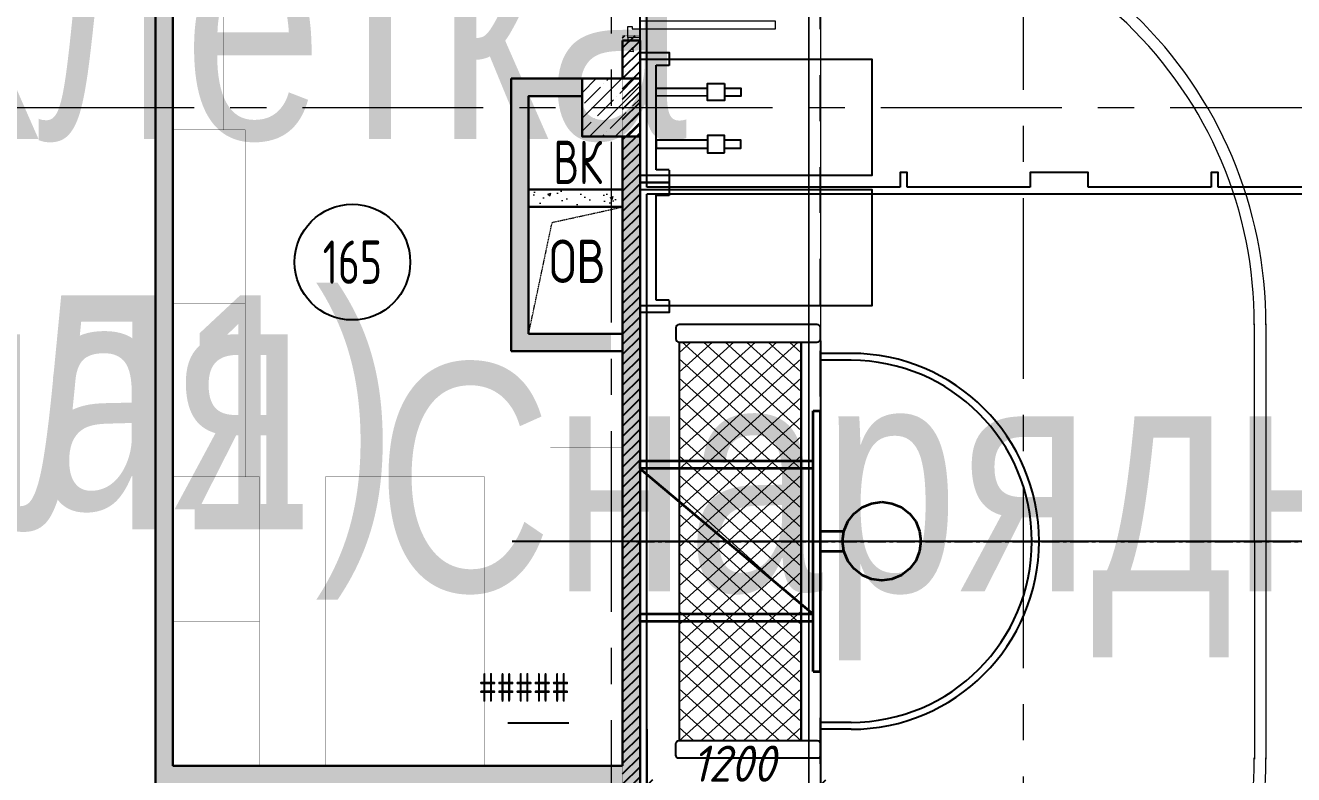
# Model space of a CAD drawing. Header units: millimetres. Extents: x -13407 to 8063098, y -54153 to 109271.
# Drawn here: x 25520 to 34289, y 64781 to 69964 of the extents above; entities that cross this region are included whole.
import ezdxf
from ezdxf.enums import TextEntityAlignment as Align

# ---------------------------------------------------------------- set-up
doc = ezdxf.new("R2018")
doc.units = ezdxf.units.MM
for name, pattern in [('ACAD_ISO03W100', [30, 12, -18]), ('ADSK_Скрыто', [6, 3, -3]), ('CENTER', [2, 1.25, -0.25, 0.25, -0.25]), ('Штрих', [6.35, 3.175, -3.175])]:
    doc.linetypes.add(name, pattern=pattern)
doc.layers.get('Defpoints').update_dxf_attribs({"color": 6})
for name, color, linetype, lineweight in [('_Скрыто_', 7, 'ADSK_Скрыто', 9), ('АР_Двери', 5, 'Continuous', 18), ('АР_Колонны', 5, 'Continuous', 30), ('АР_Колонны Штрих', 250, 'Continuous', 5), ('АР_Маркер экспликации', 239, 'Continuous', 13), ('АР_Номер помещения', 1, 'Continuous', 25), ('АР_Оси', 193, 'Continuous', 9), ('АР_Перегородки газоблок', 165, 'Continuous', 30), ('АР_Перегородки газоблок_Штрих', 165, 'Continuous', 5), ('АР_Помещения_площадь', 19, 'Continuous', 9), ('Спринклеры', 7, 'Continuous', 18), ('ТХ_мебель передв', 250, 'Continuous', 13), ('ТХ_разметка минифутбол', 7, 'Continuous', 9)]:
    doc.layers.add(name, color=color, linetype=linetype, lineweight=lineweight)
doc.layers.add('АР_Названия помещений', color=124, linetype='Continuous', lineweight=5, plot=False)
for name, color, linetype in [('АР_Отверстия', 251, 'Continuous'), ('ТХ ОБОРУДОВАНИЕ', 250, 'Continuous'), ('ТХ_обор_спорт', 5, 'Continuous'), ('ТХ_разметка баскетбол', 7, 'Continuous'), ('ТХ_спорт_разметка', 2, 'Continuous')]:
    doc.layers.add(name, color=color, linetype=linetype)
doc.layers.add('ТХ_Задание КР', color=7, linetype='Continuous', true_color=0x9a5430)
doc.styles.add('ICOCPEUR', font='isocpeur.ttf')
doc.styles.add('ISOCPEUR', font='isocpeur.ttf', dxfattribs={"width": 0.7})
doc.styles.add('ISOCPEUR_I_2', font='isocpeui.ttf', dxfattribs={"width": 0.9})
doc.styles.get("Standard").update_dxf_attribs({"font": 'arial.ttf'})
doc.dimstyles.new('BY  ARTEM 250', dxfattribs={"dimtxt": 250, "dimasz": 75, "dimexe": 50, "dimexo": 0, "dimgap": 25, "dimtad": 1, "dimdec": 0, "dimrnd": 50, "dimzin": 12, "dimdsep": 46, "dimtxsty": 'ISOCPEUR_I_2', "dimblk": 'OBLIQUE', "dimcen": 50, "dimclrd": 256, "dimclre": 256, "dimclrt": 256, "dimazin": 2, "dimtfac": 1, "dimtdec": 0, "dimtix": 1, "dimtmove": 0, "dimatfit": 0, "dimldrblk": 'OBLIQUE', "dimfxl": 1, "dimlwd": -1, "dimlwe": -1, "dimarcsym": 0})
pattern_1 = [(50, (211803.85, -55205.68), (215.17805, -18.82564), [22.5, -247.5]), (355, (211803.85, -55205.68), (-41.6254, 225.65764), [18, -198]), (100.45144, (211821.79, -55207.25), (173.55265, 206.832), [19.12206, -210.34263]), (46.1842, (211803.85, -55145.68), (320.1724, -49.65578), [33.75, -371.25]), (96.63564, (211830.53, -55149.82), (280.3986, 292.2356), [28.6831, -315.51413]), (351.18416, (211803.85, -55145.68), (280.3986, 292.2356), [27, -297]), (21, (211833.85, -55160.68), (179.07212, -120.78567), [22.5, -247.5]), (326, (211833.85, -55160.68), (72.9946, 217.54501), [18, -198]), (71.45144, (211848.78, -55170.75), (252.06671, 96.75935), [19.12206, -210.34263]), (37.5, (211803.85, -55205.68), (3.647957, 99.868156), [0, -195.6, 0, -201, 0, -198.75]), (7.5, (211803.85, -55205.68), (78.92086, 118.323514), [0, -114.6, 0, -191.1, 0, -75.75]), (327.5, (211736.95, -55205.68), (160.14673, -6.766462), [0, -75, 0, -234, 0, -310.5]), (317.5, (211706.95, -55205.68), (174.95585, 30.031495), [0, -97.5, 0, -155.4, 0, -220.5])]

# ---------------------------------------------------------------- blocks, each defined once
blk = doc.blocks.new('*U607')
at = {"layer": 'Defpoints', "color": 7}
blk.add_line((1655.9, -3813.6), (1233.6, -3813.6), dxfattribs=at)
at = {"layer": 'АР_Номер помещения', "color": 7}
blk.add_circle((159.3, -625.4), 400, dxfattribs=at)
at = {"layer": 'Defpoints', "color": 7, "style": 'ISOCPEUR', "width": 0.7, "flags": 1}
blk.add_attdef('КАТЕГОРИЯ', (-499.2, -2092.2), '', height=250, dxfattribs=at)
at = {"layer": 'Defpoints', "color": 7, "style": 'ISOCPEUR', "width": 0.7}
blk.add_attdef('ПЛОЩАДЬ_ПОМЕЩЕНИЯ', text='', height=200, dxfattribs=at).set_placement((1660.8, -3567.1), align=Align.MIDDLE_RIGHT)
at = {"layer": 'АР_Номер помещения', "color": 7, "style": 'ISOCPEUR', "width": 0.7}
blk.add_attdef('НОМЕР_ПОМЕЩЕНИЯ', text='', height=300, dxfattribs=at).set_placement((159.3, -625.4), align=Align.MIDDLE_CENTER)
at = {"layer": 'АР_Помещения_площадь', "color": 7, "lineweight": 30, "width": 0.7, "flags": 104}
blk.add_attdef('ИМЯ_ПОМЕЩЕНИЯ', text='', height=100, dxfattribs=at).set_placement((157.6, 1217.1), align=Align.MIDDLE_CENTER)
blk = doc.blocks.new('*U598')
at = {"layer": 'Defpoints', "color": 7, "style": 'ISOCPEUR', "width": 0.7, "flags": 1}
blk.add_attdef('КАТЕГОРИЯ', (-499.2, -2092.2), '', height=250, dxfattribs=at)
at = {"layer": 'Defpoints', "color": 7, "style": 'ISOCPEUR', "width": 0.7}
blk.add_attdef('ПЛОЩАДЬ_ПОМЕЩЕНИЯ', text='', height=200, dxfattribs=at).set_placement((5970.9, -3884.7), align=Align.MIDDLE_RIGHT)
at = {"layer": 'АР_Номер помещения', "color": 7, "style": 'ISOCPEUR', "width": 0.7}
blk.add_attdef('НОМЕР_ПОМЕЩЕНИЯ', text='', height=300, dxfattribs=at).set_placement((119.7, -3061.2), align=Align.MIDDLE_CENTER)
at = {"layer": 'АР_Помещения_площадь', "color": 7, "lineweight": 30, "width": 0.7, "flags": 104}
blk.add_attdef('ИМЯ_ПОМЕЩЕНИЯ', text='', height=100, dxfattribs=at).set_placement((157.6, 1217.1), align=Align.MIDDLE_CENTER)
blk = doc.blocks.new('*U611')
at = {"layer": 'Defpoints', "color": 7, "style": 'ISOCPEUR', "width": 0.7, "flags": 1}
blk.add_attdef('КАТЕГОРИЯ', (-499.2, -2092.2), '', height=250, dxfattribs=at)
at = {"layer": 'Defpoints', "color": 7, "style": 'ISOCPEUR', "width": 0.7}
blk.add_attdef('ПЛОЩАДЬ_ПОМЕЩЕНИЯ', text='', height=200, dxfattribs=at).set_placement((641.1, -4347.1), align=Align.MIDDLE_RIGHT)
at = {"layer": 'АР_Номер помещения', "color": 7, "style": 'ISOCPEUR', "width": 0.7}
blk.add_attdef('НОМЕР_ПОМЕЩЕНИЯ', text='', height=300, dxfattribs=at).set_placement((-124.1, -725), align=Align.MIDDLE_CENTER)
at = {"layer": 'АР_Помещения_площадь', "color": 7, "lineweight": 30, "width": 0.7, "flags": 104}
blk.add_attdef('ИМЯ_ПОМЕЩЕНИЯ', text='', height=100, dxfattribs=at).set_placement((157.6, 1217.1), align=Align.MIDDLE_CENTER)
blk = doc.blocks.new('двупольн.дв.2000')
at = {"layer": 'АР_Двери'}
for points in [[(0, 2017), (85, 2017), (85, 1995.7), (0, 1995.7), (0, 2017)], [(85, 1995.7), (0, 1995.7), (0, 1921.4), (31.9, 1921.4), (31.9, 1937.3), (85, 1937.3), (85, 1995.7)], [(85, 4.2), (0, 4.2), (0, 78.6), (31.9, 78.6), (31.9, 62.7), (85, 62.7), (85, 4.2)], [(0, -17), (85, -17), (85, 4.2), (0, 4.2), (0, -17)]]:
    blk.add_lwpolyline(points, dxfattribs=at)
for points in [[(85, 1937.3), (1022.3, 1937.3), (1022.3, 1884.3), (85, 1884.3)], [(85, 62.7), (1022.3, 62.7), (1022.3, 115.6), (85, 115.6)]]:
    blk.add_lwpolyline(points, close=True, dxfattribs=at)
at = {"layer": 'АР_Двери', "linetype": 'ACAD_ISO03W100', "ltscale": 3}
for centre, start, end in [((72.8, 1949.5), 270.73674, 359.26326), ((72.8, 50.4), 0.73674, 89.26326)]:
    blk.add_arc(centre, 949.6, start, end, dxfattribs=at)
blk = doc.blocks.new('бег дорожка')
blk.add_lwpolyline([(-52.9, 0), (-852.4, 0), (-852.4, 1604.1), (-52.9, 1604.1)], close=True)
for points in [[(-818, 201.2), (-902.7, 201.2), (-902.7, 0), (-2.6, 0), (-2.6, 201.2), (-92.6, 201.2)], [(-815.3, 201.2), (-815.3, 111.2)], [(-90, 111.2), (-90, 201.2)], [(-815.3, 111.2), (-90, 111.2)]]:
    blk.add_lwpolyline(points)
blk = doc.blocks.new('У127б')
at = {"ltscale": 250.120383}
for points in [[(190072.3, -190834.8), (189717.9, -190834.8), (189717.9, -190780.5), (190072.3, -190780.5)], [(190191, -190780.5), (190302.9, -190780.5), (190302.9, -190834.8), (190191, -190834.8)], [(190072.3, -191141), (189718, -191141.3), (189718.1, -191195.6), (190072.3, -191195.3)], [(190191, -191195.2), (190303.1, -191195.1), (190303, -191140.8), (190191, -191140.9)]]:
    blk.add_lwpolyline(points, dxfattribs=at)
for points in [[(190191, -190748.3), (190191, -190867.1), (190072.3, -190867.1), (190072.3, -190748.3)], [(190191, -191227.8), (190191, -191109), (190072.3, -191109), (190072.3, -191227.8)]]:
    blk.add_lwpolyline(points, close=True, dxfattribs=at)
blk = doc.blocks.new('У193')
at = {"layer": 'ТХ_обор_спорт', "lineweight": 5, "const_width": 2}
blk.add_lwpolyline([(-183446.5, 124774.5), (-184546.5, 124774.5), (-184546.5, 126774.5), (-183446.5, 126774.5)], close=True, dxfattribs=at)
blk = doc.blocks.new('У194-3')
at = {"layer": 'ТХ_обор_спорт', "lineweight": 5, "const_width": 2}
blk.add_lwpolyline([(-184187.1, 138415.9), (-184187.1, 137415.9), (-184787.1, 137415.9), (-184787.1, 138415.9)], close=True, dxfattribs=at)
blk = doc.blocks.new('У135')
at = {"layer": 'ТХ_обор_спорт', "lineweight": 5, "const_width": 2}
blk.add_lwpolyline([(-184687.1, 137415.9), (-184687.1, 136915.9), (-185887.1, 136915.9), (-185887.1, 137415.9)], close=True, dxfattribs=at)
blk = doc.blocks.new('У136-2')
at = {"layer": 'ТХ_обор_спорт', "lineweight": 5, "const_width": 2}
blk.add_lwpolyline([(-183351.5, 138897.6), (-183001.5, 138897.6), (-183001.5, 137647.6), (-183351.5, 137647.6)], close=True, dxfattribs=at)
blk = doc.blocks.new('У861')
at = {"layer": 'ТХ_обор_спорт', "ltscale": 0.1, "const_width": 2}
blk.add_lwpolyline([(243686.1, -103315.4), (244186.1, -103315.4), (244186.1, -105515.4), (243686.1, -105515.4)], close=True, dxfattribs=at)
blk = doc.blocks.new('A$C4BE71BC3')
at = {"lineweight": 35, "ltscale": 100}
blk.add_lwpolyline([(102.2, -28588.1), (104.3, -28588.1), (104.3, -28749.8), (-38.1, -28749.8), (-38.1, -28588.1), (-38.1, -28588.1)], dxfattribs=at)
at = {"ltscale": 100}
for points in [[(33.1, -29952.3), (33.1, -30047.3)], [(-0.8, -29999.8), (67, -29999.8)]]:
    blk.add_lwpolyline(points, dxfattribs=at)
at = {"layer": 'ТХ ОБОРУДОВАНИЕ', "lineweight": 35}
for p, q in [((-103.5, -28561.1), (-159.6, -28518)), ((-38.1, -28588.1), (-103.5, -28561.1)), ((32.1, -28597.4), (-38.1, -28588.1)), ((102.2, -28588.1), (32.1, -28597.4)), ((167.6, -28561.1), (102.2, -28588.1)), ((223.7, -28518), (167.6, -28561.1)), ((933.1, -28749.8), (-869, -28749.8)), ((-869, -28799.8), (-869, -28749.8)), ((933.1, -28799.8), (933.1, -28749.8)), ((933.1, -28799.8), (-869, -28799.8)), ((-521.1, -28799.8), (-521.1, -29999.8)), ((-471.1, -29999.8), (537.3, -28799.8)), ((-471.1, -28799.8), (-471.1, -29999.8)), ((537.3, -28799.8), (537.3, -29999.8)), ((587.3, -28799.8), (587.3, -29999.8))]:
    blk.add_line(p, q, dxfattribs=at)
blk.add_lwpolyline([(-239, -28326.3), (-229.7, -28256.2), (-202.7, -28190.8), (-159.6, -28134.7), (-103.5, -28091.6), (-38.1, -28064.6), (32.1, -28055.3), (102.2, -28064.6), (167.6, -28091.6), (223.7, -28134.7), (266.8, -28190.8), (293.8, -28256.2), (303.1, -28326.3), (293.8, -28396.5), (266.8, -28461.9), (223.7, -28518), (167.6, -28561.1), (102.2, -28588.1), (32.1, -28597.4), (-38.1, -28588.1), (-103.5, -28561.1), (-159.6, -28518), (-202.7, -28461.9), (-229.7, -28396.5)], close=True, dxfattribs=at)
for points in [[(-521.1, -29999.8), (-471.1, -29999.8)], [(537.3, -29999.8), (587.3, -29999.8)]]:
    blk.add_lwpolyline(points, dxfattribs=at)
blk = doc.blocks.new('A$C205B6F02')
at = {"ltscale": 100}
for points in [[(2877.7, 977.7), (122.3, 977.7)], [(122.3, 977.7), (122.3, 132.7)], [(2877.7, 132.7), (122.3, 132.7)]]:
    blk.add_lwpolyline(points, dxfattribs=at)
at = {"layer": 'ТХ ОБОРУДОВАНИЕ', "lineweight": 18}
for p, q in [((119.5, 977.7), (883.5, 132.7)), ((119.5, 132.7), (883.5, 977.7)), ((122.3, 878), (212.5, 977.7)), ((122.3, 729.6), (346.7, 977.7)), ((122.3, 581.1), (480.9, 977.7)), ((122.3, 432.7), (615.1, 977.7)), ((122.3, 284.2), (749.3, 977.7)), ((253.8, 132.7), (1017.7, 977.7)), ((253.8, 977.7), (1017.7, 132.7)), ((388, 132.7), (1151.9, 977.7)), ((388, 977.7), (1151.9, 132.7)), ((522.2, 132.7), (1286.2, 977.7)), ((522.2, 977.7), (1286.2, 132.7)), ((656.4, 132.7), (1420.4, 977.7)), ((656.4, 977.7), (1420.4, 132.7)), ((790.6, 132.7), (1554.6, 977.7)), ((790.6, 977.7), (1554.6, 132.7)), ((924.8, 132.7), (1688.8, 977.7)), ((924.8, 977.7), (1688.8, 132.7)), ((1059, 132.7), (1823, 977.7)), ((1059, 977.7), (1823, 132.7)), ((1193.2, 132.7), (1957.2, 977.7)), ((1193.2, 977.7), (1957.2, 132.7)), ((1327.5, 132.7), (2091.4, 977.7)), ((1327.5, 977.7), (2091.4, 132.7)), ((1461.7, 132.7), (2225.6, 977.7)), ((1461.7, 977.7), (2225.6, 132.7)), ((1595.9, 132.7), (2359.8, 977.7)), ((1595.9, 977.7), (2359.8, 132.7)), ((1730.1, 132.7), (2494.1, 977.7)), ((1730.1, 977.7), (2494.1, 132.7)), ((1864.3, 132.7), (2628.3, 977.7)), ((1864.3, 977.7), (2628.3, 132.7)), ((1998.5, 132.7), (2762.5, 977.7)), ((1998.5, 977.7), (2762.5, 132.7)), ((2132.7, 977.7), (2877.7, 153.8)), ((2266.9, 977.7), (2877.7, 302.2)), ((2401.1, 977.7), (2877.7, 450.6)), ((2535.4, 977.7), (2877.7, 599.1)), ((2669.6, 977.7), (2877.7, 747.5)), ((2803.8, 977.7), (2877.7, 896)), ((2132.7, 132.7), (2877.7, 956.7)), ((122.3, 826.2), (749.3, 132.7)), ((2266.9, 132.7), (2877.7, 808.3)), ((122.3, 677.8), (615.1, 132.7)), ((2401.1, 132.7), (2877.7, 659.8)), ((122.3, 529.3), (480.9, 132.7)), ((2535.4, 132.7), (2877.7, 511.4)), ((122.3, 380.9), (346.7, 132.7)), ((2669.6, 132.7), (2877.7, 362.9)), ((122.3, 232.5), (212.5, 132.7)), ((2803.8, 132.7), (2877.7, 214.5))]:
    blk.add_line(p, q, dxfattribs=at)
at = {"layer": 'ТХ ОБОРУДОВАНИЕ'}
for points in [[(-0.4, 22.3), (-0.4, 977.7, -0.414214), (21.9, 1000), (100, 1000, -0.414214), (122.3, 977.7), (122.3, 22.3, -0.414214), (100, 0), (21.9, 0, -0.414214)], [(2999.4, 22.3), (2999.4, 977.7, 0.414214), (2977.1, 1000), (2900, 1000, 0.414214), (2877.7, 977.7), (2877.7, 22.3, 0.414214), (2900, 0), (2977.1, 0, 0.414214)]]:
    blk.add_lwpolyline(points, format="xyb", close=True, dxfattribs=at)
blk.add_lwpolyline([(122.3, 132.7), (2877.7, 132.7)], dxfattribs=at)
blk.add_lwpolyline([(2888.8, 3, -0.131652), (2877.7, 0), (122.3, 0, -0.131652), (111.2, 3)], format="xyb", dxfattribs=at)
blk = doc.blocks.new('_Oblique')
at = {"color": 0, "linetype": 'ByBlock', "lineweight": -2}
blk.add_line((-0.5, -0.5), (0.5, 0.5), dxfattribs=at)
blk = doc.blocks.new('*D149')
at = {"layer": 'Defpoints', "color": 0, "transparency": 16777216}
for p in [(-10976.9, -1300), (-9776.9, -1300), (-10976.9, -1687.4)]:
    blk.add_point(p, dxfattribs=at)
at = {"layer": 'ТХ_разметка баскетбол', "transparency": 16777216}
for p, q in [((-10976.9, -1300), (-10976.9, -1737.4)), ((-9776.9, -1300), (-9776.9, -1737.4)), ((-9776.9, -1687.4), (-10976.9, -1687.4))]:
    blk.add_line(p, q, dxfattribs=at)
at = {"layer": 'ТХ_разметка баскетбол', "transparency": 16777216, "xscale": 75, "yscale": 75, "zscale": 75, "rotation": 180}
blk.add_blockref('_Oblique', (-10976.9, -1687.4), dxfattribs=at)
at = {"layer": 'ТХ_разметка баскетбол', "transparency": 16777216, "xscale": 75, "yscale": 75, "zscale": 75}
blk.add_blockref('_Oblique', (-9776.9, -1687.4), dxfattribs=at)
at = {"layer": 'ТХ_разметка баскетбол', "transparency": 16777216, "insert": (-10376.9, -1537.4), "char_height": 250, "attachment_point": 5, "style": 'ISOCPEUR_I_2'}
blk.add_mtext('1200', dxfattribs=at)
blk = doc.blocks.new('A$C00b7f25d')
at = {"layer": 'ТХ_разметка минифутбол', "color": 1}
for p, q in [((-444.5, 10627.5), (-444.5, 697.5)), ((-444.5, 697.5), (-444.5, 10627.5)), ((-364.5, 10217.5), (-364.5, 1106.3))]:
    blk.add_line(p, q, dxfattribs=at)
for points in [[(2635.2, 7166.9), (2635.8, 4156.9)], [(2715.2, 7167), (2715.8, 4156.9)]]:
    blk.add_lwpolyline(points, dxfattribs=at)
for centre, radius, start, end in [((-244, 7170.7), 2959.2, 359.78888, 92.33484), ((-244.1, 7170.7), 2879.3, 359.78494, 92.3978), ((-244, 4154), 2959.2, 267.66516, 0.21112), ((-244.1, 4154), 2879.3, 267.6022, 0.21506)]:
    blk.add_arc(centre, radius, start, end, dxfattribs=at)
blk = doc.blocks.new('баскетбол')
at = {"color": 1, "linetype": 'Штрих', "ltscale": 100}
blk.add_lwpolyline([(-9776.9, -4078.8), (-9776.9, 4057.6)], dxfattribs=at)
at = {"layer": 'ТХ_разметка баскетбол', "color": 7}
for p, q in [((-10976.9, 2450), (-10976.9, 5068.9)), ((-9226.9, 2450), (-10976.9, 2450)), ((-5225, 2400), (-10976.9, 2400)), ((-10976.9, -2400), (-10976.9, 2400)), ((-8326.7, 2450), (-9176.7, 2450)), ((-7076.7, 2450), (-7926.7, 2450)), ((-6176.6, 2450), (-7026.6, 2450)), ((-9566, 1300), (-9776.9, 1300)), ((-9776.8, 1251.9), (-9776.9, 1300)), ((-9565.9, 1251.9), (-9776.8, 1251.9)), ((-9776.9, -1300), (-9776.9, -1251.9)), ((-9566, -1300), (-9776.9, -1300)), ((-9565.9, -1251.9), (-9776.8, -1251.9))]:
    blk.add_line(p, q, dxfattribs=at)
for points in [[(4205, 5117), (12525, 5117), (12525, -5117), (-11025, -5117), (-11025, 5117), (-2705, 5117)], [(-9176.7, 2450), (-9176.7, 2550), (-9226.9, 2550), (-9226.9, 2450)], [(-7926.7, 2450), (-7926.7, 2550), (-8326.7, 2550), (-8326.7, 2450)], [(-7026.6, 2450), (-7026.6, 2550), (-7076.7, 2550), (-7076.7, 2450)]]:
    blk.add_lwpolyline(points, dxfattribs=at)
for centre, radius, start, end in [((-9567.7, 0), 1251.9, 270.07364, 89.91419), ((-9566, 0), 1300, 270, 90)]:
    blk.add_arc(centre, radius, start, end, dxfattribs=at)
dim = blk.add_linear_dim(base=(-10976.9, -1687.4), p1=(-9776.9, -1300), p2=(-10976.9, -1300), dimstyle='BY  ARTEM 250', dxfattribs=at)
dim.commit()
dim.dimension.update_dxf_attribs({"geometry": '*D149', "text_midpoint": (-10376.9, -1537.4)})

msp = doc.modelspace()

# ---------------------------------------------------------------- hatches: boundary and pattern name
at = {"layer": 'АР_Колонны Штрих', "ltscale": 100}
h = msp.add_hatch(dxfattribs=at)
h.set_pattern_fill('ANSI35', color=256, scale=500)
h.set_pattern_definition([(45, (-927682.16, 109466.47), (-88.388348, 88.388348), []), (45, (-927593.77, 109466.47), (-88.388348, 88.388348), [156.25, -31.25, 0, -31.25])])
h.paths.add_polyline_path([(29769.9, 69595), (29369.9, 69595), (29369.9, 69195), (29769.9, 69195)])
at = {"layer": 'АР_Перегородки газоблок_Штрих', "ltscale": 100}
h = msp.add_hatch(dxfattribs=at)
h.set_pattern_fill('AR-CONC', color=256, scale=30)
h.set_pattern_definition(pattern_1)
h.paths.add_polyline_path([(26539.4, 69395), (26419.4, 69395), (26419.4, 63195), (26743.7, 63195), (26743.7, 63315), (26539.4, 63315), (26539.4, 64721.5), (27908.8, 64721.5), (28428.8, 64721.5), (29569.9, 64721.5), (29569.9, 64841.5), (26539.4, 64841.5)])
h.paths.add_polyline_path([(26539.4, 72145), (26419.4, 72145), (26419.4, 69395), (26539.4, 69395)])
h.paths.add_polyline_path([(29769.9, 69195), (29649.9, 69195), (29649.9, 67829.9), (29649.8, 66589.9), (29649.9, 64841.5), (29569.9, 64841.5), (29569.9, 64721.5), (29649.9, 64721.5), (29649.9, 64121.5), (29649.9, 63595), (29769.9, 63595)])
h.paths.add_polyline_path([(28999.7, 69395), (28879.7, 69395), (28879.7, 67709.9), (29569.9, 67709.9), (29569.9, 67829.9), (28999.7, 67829.9), (28999.7, 67829.9)], flags=17)
h.paths.add_polyline_path([(29369.9, 69595), (28879.7, 69595), (28879.7, 69395), (28999.7, 69395), (28999.7, 69475), (29369.9, 69475)])
h = msp.add_hatch(dxfattribs=at)
h.set_pattern_fill('AR-CONC', color=256, scale=30)
h.set_pattern_definition(pattern_1)
h.paths.add_polyline_path([(29769.4, 69893.2), (29649.4, 69893.2), (29649.4, 69893.2), (29769.4, 69893.2), (29649.4, 69893.2), (29649.9, 69595), (29769.9, 69595)])
h = msp.add_hatch(dxfattribs=at)
h.set_pattern_fill('AR-CONC', color=256, scale=30)
h.set_pattern_definition([(50, (-58072.46, -54926.78), (215.17805, -18.82564), [22.5, -247.5]), (355, (-58072.46, -54926.78), (-41.6254, 225.65764), [18, -198]), (100.45144, (-58054.53, -54928.34), (173.55265, 206.832), [19.12206, -210.34263]), (46.1842, (-58072.46, -54866.78), (320.1724, -49.6558), [33.75, -371.25]), (96.63564, (-58045.78, -54870.9), (280.3986, 292.2356), [28.6831, -315.5141]), (351.18416, (-58072.46, -54866.78), (280.3986, 292.2356), [27, -297]), (21, (-58042.46, -54881.78), (179.07212, -120.78567), [22.5, -247.5]), (326, (-58042.46, -54881.78), (72.9946, 217.545), [18, -198]), (71.45144, (-58027.54, -54891.84), (252.0667, 96.75935), [19.12206, -210.34263]), (37.5, (-58072.46, -54926.775), (3.647957, 99.868156), [0, -195.6, 0, -201, 0, -198.75]), (7.5, (-58072.46, -54926.78), (78.92086, 118.32351), [0, -114.6, 0, -191.1, 0, -75.75]), (327.5, (-58139.36, -54926.775), (160.14673, -6.76646), [0, -75, 0, -234, 0, -310.5]), (317.5, (-58169.36, -54926.78), (174.95585, 30.0315), [0, -97.5, 0, -155.4, 0, -220.5])])
h.paths.add_polyline_path([(29649.9, 68827.6), (28999.9, 68827.6), (28999.9, 68707.6), (29649.9, 68707.6)])
at = {"layer": 'Спринклеры', "linetype": 'ADSK_Скрыто', "lineweight": 9}
msp.add_hatch(color=256, dxfattribs=at).paths.add_polyline_path([(28999.7, 67829.9), (28999.9, 67831), (28999.9, 68828.4), (29645.2, 68828.4), (29649.7, 68829.9), (28999.7, 68829.9), (28999.7, 68665.9)])
at = {"layer": 'ТХ_Задание КР', "ltscale": 100, "transparency": 33554636}
h = msp.add_hatch(dxfattribs=at)
h.set_pattern_fill('ANSI31', color=20, scale=400)
h.set_pattern_definition([(45, (211803.854, -55205.68), (-35.355339, 35.355339), [])])
h.paths.add_polyline_path([(29769.9, 62823.4), (29649.8, 62823.4), (29649.8, 69893.2), (29769.9, 69893.2)])

# ---------------------------------------------------------------- linework, layer by layer
at = {"layer": '_Скрыто_'}
for p, q in [((29649.7, 68828.4), (29649.7, 67829.9)), ((29649.7, 67829.9), (29649.7, 68828.4)), ((29162.2, 68600.5), (29649.8, 68707.6)), ((28999.9, 67831.2), (29162.2, 68600.5)), ((28999.7, 67830.2), (28999.8, 67830.7)), ((29649.7, 67829.9), (28999.7, 67829.9)), ((28999.7, 67829.9), (29649.7, 67829.9))]:
    msp.add_line(p, q, dxfattribs=at)
at = {"layer": 'АР_Колонны', "ltscale": 100}
msp.add_lwpolyline([(29369.9, 69595), (29769.9, 69595), (29769.9, 69195), (29369.9, 69195)], close=True, dxfattribs=at)
at = {"layer": 'АР_Оси', "linetype": 'CENTER', "ltscale": 1000}
for p, q in [((29569.9, 79157.5), (29569.9, 23425.1)), ((32419.4, 70768.8), (32419.4, 15036.4)), ((-12563.8, 69395), (70614.6, 69395)), ((-12563.8, 69395), (70614.6, 69395))]:
    msp.add_line(p, q, dxfattribs=at)
at = {"layer": 'АР_Перегородки газоблок', "ltscale": 100}
for p, q in [((28879.7, 67709.9), (28879.7, 69595)), ((29649.9, 69595), (28879.7, 69595)), ((29649.9, 69195), (29649.9, 67829.9)), ((29649.9, 68827.6), (28999.9, 68827.6)), ((28999.7, 67829.9), (29649.9, 67829.9)), ((29649.9, 67709.9), (28879.7, 67709.9))]:
    msp.add_line(p, q, dxfattribs=at)
for points in [[(26419.4, 63195), (26419.4, 72145)], [(26539.4, 72145), (26539.4, 64841.5)], [(29649.9, 69859.2), (29769.9, 69859.2)], [(29649.9, 69595), (29649.9, 69859.2)], [(29769.9, 69595), (29769.9, 69859.2)], [(29369.9, 69475), (28999.7, 69475), (28999.7, 67829.9)], [(29769.9, 69195), (29769.9, 63595)], [(29649.8, 68707.6), (28999.9, 68707.6)], [(29649.8, 66589.9), (29649.7, 68071.6)], [(29649.9, 64841.5), (29649.8, 66589.9)], [(26539.4, 64841.5), (29649.9, 64841.5)]]:
    msp.add_lwpolyline(points, dxfattribs=at)
at = {"layer": 'ТХ_Задание КР', "color": 20, "ltscale": 100, "const_width": 2}
msp.add_lwpolyline([(29769.9, 62823.4), (29649.8, 62823.4), (29649.8, 69893.2), (29769.9, 69893.2)], close=True, dxfattribs=at)
at = {"layer": 'ТХ_мебель передв', "color": 1, "ltscale": 100}
msp.add_line((42113.9, 66395), (34074.9, 66395), dxfattribs=at)
at = {"layer": 'ТХ_обор_спорт', "color": 0, "linetype": 'CENTER', "ltscale": 100}
msp.add_lwpolyline([(29744.9, 66394.9), (53344.9, 66395)], dxfattribs=at)
at = {"layer": 'ТХ_спорт_разметка', "ltscale": 0.1}
msp.add_line((41544.9, 66395), (28886.4, 66395), dxfattribs=at)

# ---------------------------------------------------------------- block references
at = {"layer": 'АР_Двери', "lineweight": 30, "ltscale": 100}
msp.add_blockref('двупольн.дв.2000', (29684.9, 69876.2), dxfattribs=at)
at = {"layer": 'АР_Маркер экспликации'}
ref = msp.add_blockref('*U598', (24712.7, 76899), dxfattribs=at)
lines = msp.add_mtext('\\W0.8000;Лестничная клетка \\P(Л1)', dxfattribs={"layer": 'АР_Названия помещений', "insert": (24844.3, 73496.2), "char_height": 1619.276, "width": 122.218, "attachment_point": 1})
ref.add_attrib('ИМЯ_ПОМЕЩЕНИЯ', '', (24844.3, 73496.2), dxfattribs={"flags": 104}).embed_mtext(lines)
ref = msp.add_blockref('*U611', (16362.9, 71671.4), dxfattribs=at)
lines = msp.add_mtext('\\W0.8000;Раздевальная', dxfattribs={"layer": 'АР_Названия помещений', "insert": (16211.4, 68192.8), "char_height": 1576.782, "width": 926.94, "attachment_point": 1})
ref.add_attrib('ИМЯ_ПОМЕЩЕНИЯ', '', (16211.4, 68192.8), dxfattribs={"flags": 104}).embed_mtext(lines)
ref = msp.add_blockref('*U607', (27621.7, 68951.3), dxfattribs=at)
ref.add_attrib('НОМЕР_ПОМЕЩЕНИЯ', '165', dxfattribs={"layer": 'АР_Номер помещения', "color": 7, "height": 300, "style": 'ISOCPEUR', "width": 0.7}).set_placement((27781, 68325.9), align=Align.MIDDLE_CENTER)
lines = msp.add_mtext('\\W0.8000;Снарядная', dxfattribs={"layer": 'АР_Названия помещений', "insert": (27945.2, 67625.4), "char_height": 1576.782, "width": 926.94, "attachment_point": 1})
ref.add_attrib('ИМЯ_ПОМЕЩЕНИЯ', '', (27945.2, 67625.4), dxfattribs={"flags": 104}).embed_mtext(lines)
ref.add_attrib('ПЛОЩАДЬ_ПОМЕЩЕНИЯ', '#####', dxfattribs={"layer": 'Defpoints', "color": 7, "height": 200, "style": 'ISOCPEUR', "width": 0.7}).set_placement((29282.5, 65384.2), align=Align.MIDDLE_RIGHT)
at = {"layer": 'ТХ ОБОРУДОВАНИЕ', "rotation": 90.00000000000001}
msp.add_blockref('A$C205B6F02', (31018, 64895), dxfattribs=at)
at = {"layer": 'ТХ ОБОРУДОВАНИЕ', "lineweight": 35, "ltscale": 2, "rotation": 270}
msp.add_blockref('A$C4BE71BC3', (59767.9, 66428.1), dxfattribs=at)
at = {"layer": 'ТХ_обор_спорт', "color": 217, "ltscale": 10, "true_color": 0x93278f}
msp.add_blockref('баскетбол', (40794.9, 66395), dxfattribs=at)
at = {"layer": 'ТХ_обор_спорт', "ltscale": 100}
msp.add_blockref('A$C00b7f25d', (31382.4, 60732.6), dxfattribs=at)
at = {"layer": 'ТХ_обор_спорт'}
for name, p in [('У136-2', (209890.9, -68406.2)), ('У194-3', (211326.6, -71574.4)), ('У193', (212141.1, -59933.1)), ('У194-3', (211326.6, -72574.4))]:
    msp.add_blockref(name, p, dxfattribs=at)
at = {"layer": 'ТХ_обор_спорт', "xscale": -1}
for name, p, rotation in [('бег дорожка', (29769.9, 69779.4), 270), ('У127б', (-159836.8, -121666.2), 180), ('бег дорожка', (29769.9, 68879.4), 270)]:
    msp.add_blockref(name, p, dxfattribs=dict(at, rotation=rotation))
at = {"layer": 'ТХ_обор_спорт', "rotation": 90}
for p in [(163955.3, 253928.6), (163955.3, 252728.6)]:
    msp.add_blockref('У135', p, dxfattribs=at)
at = {"layer": 'ТХ_обор_спорт', "xscale": -1}
msp.add_blockref('У861', (273336, 170356.9), dxfattribs=at)

# ---------------------------------------------------------------- texts
at = {"layer": 'АР_Отверстия', "ltscale": 100, "char_height": 300, "attachment_point": 5, "line_spacing_factor": 0.7, "style": 'ICOCPEUR'}
for s, insert in [('\\A1;{\\W0.7;ВК}', (29339.6, 69016.2)), ('\\A1;{\\W0.8;ОВ}', (29335.7, 68331.7))]:
    msp.add_mtext(s, dxfattribs=dict(at, insert=insert))

doc.saveas('drawing.dxf')
